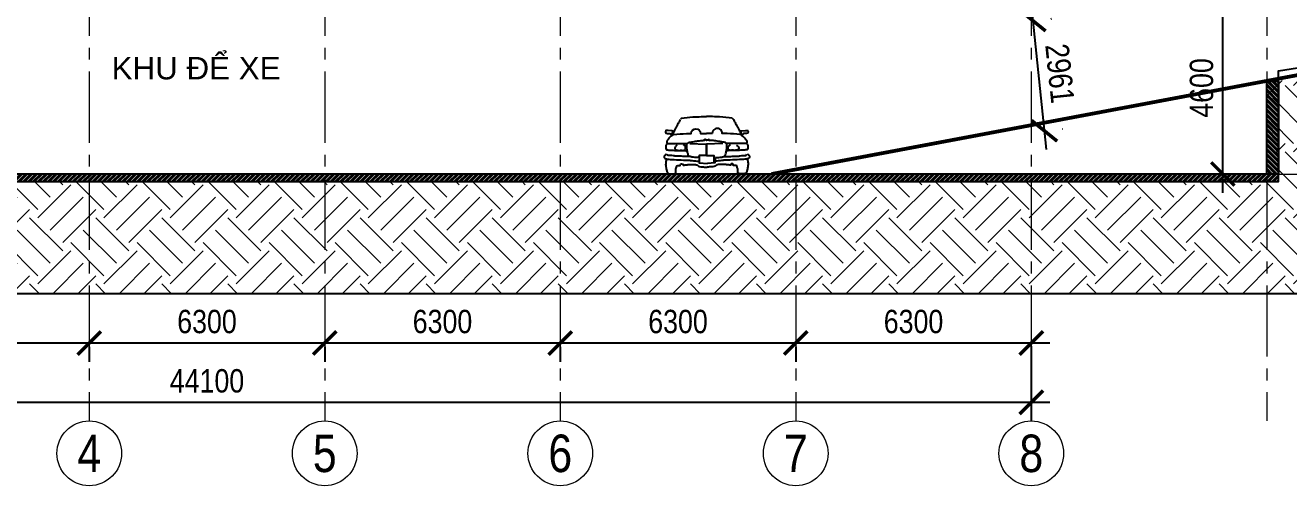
# Model space of a CAD drawing. Header units: millimetres. Extents: x -1030105 to 906887, y -616134 to 1220667.
# Drawn here: x 510429 to 544227, y -325215 to -312910 of the extents above; entities that cross this region are included whole.
import ezdxf
from ezdxf.enums import TextEntityAlignment as Align

# ---------------------------------------------------------------- set-up
doc = ezdxf.new("R2010")
doc.units = ezdxf.units.MM
doc.header["$MEASUREMENT"] = 0
doc.linetypes.add('LBC - BEACH CLUB - GRID$0$CENTER2', pattern=[28.575, 19.05, -3.175, 3.175, -3.175])
doc.layers.get('Defpoints').update_dxf_attribs({"color": 1})
for name, color, linetype, lineweight in [('A-Wall', 6, 'Continuous', 9), ('DA-CLNG-HATCH', 8, 'Continuous', 9), ('LBC - BEACH CLUB - GRID$0$DA-GRID-LINE', 9, 'LBC - BEACH CLUB - GRID$0$CENTER2', 9), ('LBC - MP - LANSCAPE$0$dt khu dat villa', 9, 'Continuous', 15)]:
    doc.layers.add(name, color=color, linetype=linetype, lineweight=lineweight)
for name, color, linetype in [('DA-ANNO-DIMS', 9, 'Continuous'), ('DIEN HOA', 111, 'Continuous'), ('K-DIM', 7, 'Continuous'), ('LBC - BEACH CLUB - COLUMN$0$DA-STRC-OTLN', 3, 'Continuous'), ('LBC - BEACH CLUB - COLUMN$0$DA-WALL-PATT', 8, 'Continuous'), ('XR-BC-Grid$0$LBC - BEACH CLUB - 240809 DG Rev$0$K-DIM', 7, 'Continuous')]:
    doc.layers.add(name, color=color, linetype=linetype)
doc.layers.add('Defpoint', color=7, linetype='Continuous', plot=False)
doc.styles.add('Dim-Text', font='ARIALN.TTF')
doc.styles.get("Standard").update_dxf_attribs({"font": 'arial.ttf'})
doc.styles.add('Xrefs-BZ-Hotel-Sections$0$GRID', font='ARIALN.TTF')
doc.dimstyles.new('DIM-250', dxfattribs={"dimscale": 25, "dimtxt": 25, "dimasz": 25, "dimexe": 20, "dimexo": 20, "dimgap": 10, "dimtad": 1, "dimdec": 0, "dimzin": 0, "dimdsep": 46, "dimtxsty": 'Dim-Text', "dimblk": 'ARCHTICK', "dimcen": 10, "dimdle": 20, "dimclrt": 11, "dimadec": 0, "dimazin": 0, "dimtfac": 1, "dimtdec": 0, "dimtofl": 0, "dimtmove": 0, "dimatfit": 3, "dimldrblk": 'User-R-Angle-1', "dimfxl": 1, "dimtolj": 1, "dimtzin": 0, "dimarcsym": 0})
pattern_1 = [(45, (-213.13, 103.76), (-66.29126, 66.29126), []), (45, (-168.935, 103.76), (-66.29126, 66.29126), [])]
pattern_2 = [(50, (-213.13, 103.76), (71.72602, -6.275213), [7.5, -82.5]), (355, (-213.13, 103.76), (-13.87513, 75.21921), [6, -66]), (100.45144, (-207.15, 103.24), (57.85088, 68.944), [6.37402, -70.11421]), (46.1842, (-213.13, 123.76), (106.72413, -16.55193), [11.25, -123.75]), (96.63564, (-204.24, 122.38), (93.4662, 97.41186), [9.56103, -105.17138]), (351.18416, (-213.13, 123.76), (93.4662, 97.41186), [9, -99]), (21, (-203.13, 118.76), (59.690705, -40.26189), [7.5, -82.5]), (326, (-203.13, 118.76), (24.33153, 72.515), [6, -66]), (71.45144, (-198.155, 115.405), (84.02224, 32.253115), [6.37402, -70.11421]), (37.5, (-213.13, 103.76), (1.215986, 33.289385), [0, -65.2, 0, -67, 0, -66.25]), (7.5, (-213.13, 103.76), (26.306954, 39.44117), [0, -38.2, 0, -63.7, 0, -25.25]), (327.5, (-235.43, 103.76), (53.382244, -2.255487), [0, -25, 0, -78, 0, -103.5]), (317.5, (-245.43, 103.76), (58.318617, 10.0105), [0, -32.5, 0, -51.8, 0, -73.5])]

# ---------------------------------------------------------------- blocks, each defined once
blk = doc.blocks.new('Xrefs-BZ-Hotel-Sections$0$GRID-NO')
at = {"color": 1, "linetype": 'Continuous'}
blk.add_circle((0, 0), 0.801, dxfattribs=at)
at = {"color": 11, "style": 'Xrefs-BZ-Hotel-Sections$0$GRID'}
blk.add_attdef('GRID', text='', height=1, dxfattribs=at).set_placement((0, 0), align=Align.MIDDLE_CENTER)
blk = doc.blocks.new('_ArchTick')
at = {"layer": 'DA-ANNO-DIMS', "color": 0, "const_width": 0.15}
blk.add_lwpolyline([(-0.5, -0.5), (0.5, 0.5)], dxfattribs=at)
blk = doc.blocks.new('*D1217')
at = {"layer": 'Defpoints', "color": 0, "transparency": 16777216}
for p in [(505840, -321000), (512140, -321000), (512140, -321400)]:
    blk.add_point(p, dxfattribs=at)
at = {"layer": 'XR-BC-Grid$0$LBC - BEACH CLUB - 240809 DG Rev$0$K-DIM', "color": 0, "lineweight": -2, "transparency": 16777216}
for p, q in [((505340, -321400), (512640, -321400)), ((505840, -321500), (505840, -321900)), ((512140, -321500), (512140, -321900))]:
    blk.add_line(p, q, dxfattribs=at)
at = {"layer": 'XR-BC-Grid$0$LBC - BEACH CLUB - 240809 DG Rev$0$K-DIM', "color": 0, "lineweight": -2, "transparency": 16777216, "xscale": 625, "yscale": 625, "zscale": 625, "rotation": 180}
blk.add_blockref('_ArchTick', (505840, -321400), dxfattribs=at)
at = {"layer": 'XR-BC-Grid$0$LBC - BEACH CLUB - 240809 DG Rev$0$K-DIM', "color": 0, "lineweight": -2, "transparency": 16777216, "xscale": 625, "yscale": 625, "zscale": 625}
blk.add_blockref('_ArchTick', (512140, -321400), dxfattribs=at)
at = {"layer": 'XR-BC-Grid$0$LBC - BEACH CLUB - 240809 DG Rev$0$K-DIM', "color": 11, "transparency": 16777216, "insert": (508990, -320831), "char_height": 625, "attachment_point": 5, "style": 'Dim-Text'}
blk.add_mtext('\\A1;6300', dxfattribs=at)
blk = doc.blocks.new('User-R-Angle-1')
at = {"color": 9}
blk.add_line((-1, 0), (0, 0), dxfattribs=at)
at = {"color": 3}
for q in [(-0.5, 0.5), (-0.5, -0.5)]:
    blk.add_line((0, 0), q, dxfattribs=at)
blk = doc.blocks.new('*D1218')
at = {"layer": 'Defpoints', "color": 0, "transparency": 16777216}
for p in [(512140, -321000), (518440, -321000), (518440, -321400)]:
    blk.add_point(p, dxfattribs=at)
at = {"layer": 'XR-BC-Grid$0$LBC - BEACH CLUB - 240809 DG Rev$0$K-DIM', "color": 0, "lineweight": -2, "transparency": 16777216}
for p, q in [((511640, -321400), (518940, -321400)), ((512140, -321500), (512140, -321900)), ((518440, -321500), (518440, -321900))]:
    blk.add_line(p, q, dxfattribs=at)
at = {"layer": 'XR-BC-Grid$0$LBC - BEACH CLUB - 240809 DG Rev$0$K-DIM', "color": 0, "lineweight": -2, "transparency": 16777216, "xscale": 625, "yscale": 625, "zscale": 625, "rotation": 180}
blk.add_blockref('_ArchTick', (512140, -321400), dxfattribs=at)
at = {"layer": 'XR-BC-Grid$0$LBC - BEACH CLUB - 240809 DG Rev$0$K-DIM', "color": 0, "lineweight": -2, "transparency": 16777216, "xscale": 625, "yscale": 625, "zscale": 625}
blk.add_blockref('_ArchTick', (518440, -321400), dxfattribs=at)
at = {"layer": 'XR-BC-Grid$0$LBC - BEACH CLUB - 240809 DG Rev$0$K-DIM', "color": 11, "transparency": 16777216, "insert": (515290, -320831), "char_height": 625, "attachment_point": 5, "style": 'Dim-Text'}
blk.add_mtext('\\A1;6300', dxfattribs=at)
blk = doc.blocks.new('*D1219')
at = {"layer": 'Defpoints', "color": 0, "transparency": 16777216}
for p in [(518440, -321000), (524740, -321000), (524740, -321400)]:
    blk.add_point(p, dxfattribs=at)
at = {"layer": 'XR-BC-Grid$0$LBC - BEACH CLUB - 240809 DG Rev$0$K-DIM', "color": 0, "lineweight": -2, "transparency": 16777216}
for p, q in [((517940, -321400), (525240, -321400)), ((518440, -321500), (518440, -321900)), ((524740, -321500), (524740, -321900))]:
    blk.add_line(p, q, dxfattribs=at)
at = {"layer": 'XR-BC-Grid$0$LBC - BEACH CLUB - 240809 DG Rev$0$K-DIM', "color": 0, "lineweight": -2, "transparency": 16777216, "xscale": 625, "yscale": 625, "zscale": 625, "rotation": 180}
blk.add_blockref('_ArchTick', (518440, -321400), dxfattribs=at)
at = {"layer": 'XR-BC-Grid$0$LBC - BEACH CLUB - 240809 DG Rev$0$K-DIM', "color": 0, "lineweight": -2, "transparency": 16777216, "xscale": 625, "yscale": 625, "zscale": 625}
blk.add_blockref('_ArchTick', (524740, -321400), dxfattribs=at)
at = {"layer": 'XR-BC-Grid$0$LBC - BEACH CLUB - 240809 DG Rev$0$K-DIM', "color": 11, "transparency": 16777216, "insert": (521590, -320831), "char_height": 625, "attachment_point": 5, "style": 'Dim-Text'}
blk.add_mtext('\\A1;6300', dxfattribs=at)
blk = doc.blocks.new('*D1220')
at = {"layer": 'Defpoints', "color": 0, "transparency": 16777216}
for p in [(524740, -321000), (531040, -321000), (531040, -321400)]:
    blk.add_point(p, dxfattribs=at)
at = {"layer": 'XR-BC-Grid$0$LBC - BEACH CLUB - 240809 DG Rev$0$K-DIM', "color": 0, "lineweight": -2, "transparency": 16777216}
for p, q in [((524240, -321400), (531540, -321400)), ((524740, -321500), (524740, -321900)), ((531040, -321500), (531040, -321900))]:
    blk.add_line(p, q, dxfattribs=at)
at = {"layer": 'XR-BC-Grid$0$LBC - BEACH CLUB - 240809 DG Rev$0$K-DIM', "color": 0, "lineweight": -2, "transparency": 16777216, "xscale": 625, "yscale": 625, "zscale": 625, "rotation": 180}
blk.add_blockref('_ArchTick', (524740, -321400), dxfattribs=at)
at = {"layer": 'XR-BC-Grid$0$LBC - BEACH CLUB - 240809 DG Rev$0$K-DIM', "color": 0, "lineweight": -2, "transparency": 16777216, "xscale": 625, "yscale": 625, "zscale": 625}
blk.add_blockref('_ArchTick', (531040, -321400), dxfattribs=at)
at = {"layer": 'XR-BC-Grid$0$LBC - BEACH CLUB - 240809 DG Rev$0$K-DIM', "color": 11, "transparency": 16777216, "insert": (527890, -320831), "char_height": 625, "attachment_point": 5, "style": 'Dim-Text'}
blk.add_mtext('\\A1;6300', dxfattribs=at)
blk = doc.blocks.new('*D1221')
at = {"layer": 'Defpoints', "color": 0, "transparency": 16777216}
for p in [(531040, -321000), (537340, -321000), (537340, -321400)]:
    blk.add_point(p, dxfattribs=at)
at = {"layer": 'XR-BC-Grid$0$LBC - BEACH CLUB - 240809 DG Rev$0$K-DIM', "color": 0, "lineweight": -2, "transparency": 16777216}
for p, q in [((530540, -321400), (537840, -321400)), ((531040, -321500), (531040, -321900)), ((537340, -321500), (537340, -321900))]:
    blk.add_line(p, q, dxfattribs=at)
at = {"layer": 'XR-BC-Grid$0$LBC - BEACH CLUB - 240809 DG Rev$0$K-DIM', "color": 0, "lineweight": -2, "transparency": 16777216, "xscale": 625, "yscale": 625, "zscale": 625, "rotation": 180}
blk.add_blockref('_ArchTick', (531040, -321400), dxfattribs=at)
at = {"layer": 'XR-BC-Grid$0$LBC - BEACH CLUB - 240809 DG Rev$0$K-DIM', "color": 0, "lineweight": -2, "transparency": 16777216, "xscale": 625, "yscale": 625, "zscale": 625}
blk.add_blockref('_ArchTick', (537340, -321400), dxfattribs=at)
at = {"layer": 'XR-BC-Grid$0$LBC - BEACH CLUB - 240809 DG Rev$0$K-DIM', "color": 11, "transparency": 16777216, "insert": (534190, -320831), "char_height": 625, "attachment_point": 5, "style": 'Dim-Text'}
blk.add_mtext('\\A1;6300', dxfattribs=at)
blk = doc.blocks.new('*D1222')
at = {"layer": 'Defpoints', "color": 0, "transparency": 16777216}
for p in [(493240, -320985), (537340, -320985), (537340, -322985)]:
    blk.add_point(p, dxfattribs=at)
at = {"layer": 'XR-BC-Grid$0$LBC - BEACH CLUB - 240809 DG Rev$0$K-DIM', "color": 0, "lineweight": -2, "transparency": 16777216}
for p, q in [((493240, -321485), (493240, -323485)), ((537340, -321485), (537340, -323485)), ((492740, -322985), (537840, -322985))]:
    blk.add_line(p, q, dxfattribs=at)
at = {"layer": 'XR-BC-Grid$0$LBC - BEACH CLUB - 240809 DG Rev$0$K-DIM', "color": 0, "lineweight": -2, "transparency": 16777216, "xscale": 625, "yscale": 625, "zscale": 625, "rotation": 180}
blk.add_blockref('_ArchTick', (493240, -322985), dxfattribs=at)
at = {"layer": 'XR-BC-Grid$0$LBC - BEACH CLUB - 240809 DG Rev$0$K-DIM', "color": 0, "lineweight": -2, "transparency": 16777216, "xscale": 625, "yscale": 625, "zscale": 625}
blk.add_blockref('_ArchTick', (537340, -322985), dxfattribs=at)
at = {"layer": 'XR-BC-Grid$0$LBC - BEACH CLUB - 240809 DG Rev$0$K-DIM', "color": 11, "transparency": 16777216, "insert": (515290, -322416), "char_height": 625, "attachment_point": 5, "style": 'Dim-Text'}
blk.add_mtext('\\A1;44100', dxfattribs=at)
blk = doc.blocks.new('*U1065')
at = {"layer": 'LBC - BEACH CLUB - COLUMN$0$DA-WALL-PATT'}
h = blk.add_hatch(dxfattribs=at)
h.set_pattern_fill('ANSI32', color=256, scale=250)
h.set_pattern_definition(pattern_1)
h.paths.add_polyline_path([(0, 0), (51115.065066, 0), (51115.065066, 200), (0, 200)])
h = blk.add_hatch(dxfattribs=at)
h.set_pattern_fill('AR-CONC', color=256, scale=10)
h.set_pattern_definition(pattern_2)
h.paths.add_polyline_path([(0, 0), (51115.065066, 0), (51115.065066, 200), (0, 200)])
at = {"layer": 'LBC - BEACH CLUB - COLUMN$0$DA-STRC-OTLN'}
blk.add_lwpolyline([(0, 0), (51115.065066, 0), (51115.065066, 200), (0, 200)], close=True, dxfattribs=at)
blk = doc.blocks.new('*D1213')
at = {"layer": 'Defpoints', "color": 0, "transparency": 16777216}
for p in [(542465, -312285), (542465, -312285), (542465, -316885)]:
    blk.add_point(p, dxfattribs=at)
at = {"layer": 'XR-BC-Grid$0$LBC - BEACH CLUB - 240809 DG Rev$0$K-DIM', "color": 0, "lineweight": -2, "transparency": 16777216}
blk.add_line((542465, -317385), (542465, -311785), dxfattribs=at)
at = {"layer": 'XR-BC-Grid$0$LBC - BEACH CLUB - 240809 DG Rev$0$K-DIM', "color": 0, "lineweight": -2, "transparency": 16777216, "xscale": 625, "yscale": 625, "zscale": 625}
for p, rotation in [((542465, -312285), 90), ((542465, -316885), 270)]:
    blk.add_blockref('_ArchTick', p, dxfattribs=dict(at, rotation=rotation))
at = {"layer": 'XR-BC-Grid$0$LBC - BEACH CLUB - 240809 DG Rev$0$K-DIM', "color": 11, "transparency": 16777216, "insert": (541896, -314585), "char_height": 625, "attachment_point": 5, "rotation": 90, "style": 'Dim-Text'}
blk.add_mtext('\\A1;4600', dxfattribs=at)
blk = doc.blocks.new('*U1232')
at = {"layer": 'LBC - BEACH CLUB - COLUMN$0$DA-WALL-PATT'}
h = blk.add_hatch(dxfattribs=at)
h.set_pattern_fill('ANSI32', color=256, scale=250)
h.set_pattern_definition(pattern_1)
h.paths.add_polyline_path([(0, 0), (314, 0), (314, 2484), (0, 2484)])
h = blk.add_hatch(dxfattribs=at)
h.set_pattern_fill('AR-CONC', color=256, scale=10)
h.set_pattern_definition(pattern_2)
h.paths.add_polyline_path([(0, 0), (314, 0), (314, 2484), (0, 2484)])
at = {"layer": 'LBC - BEACH CLUB - COLUMN$0$DA-STRC-OTLN'}
blk.add_lwpolyline([(0, 0), (314, 0), (314, 2484), (0, 2484)], close=True, dxfattribs=at)
blk = doc.blocks.new('AF6005')
for points in [[(-698, 1451, -0.000406), (-745, 1363, -0.00076), (-770, 1316, -0.00002), (-817, 1227, 0.000058), (-834, 1196, 0.001817), (-866, 1134, 0.00522), (-877, 1113, 0.040807), (-881, 1104, 0.008288), (-893, 1061, 0.016991), (-895, 1055, 0.006888), (-897, 1041)], [(-666, 1483, -0.010687), (-367, 1515, -0.018105), (-190, 1523, -0.001452), (0, 1524)], [(690, 1481, 0.012117), (351, 1517, 0.014188), (212, 1523, 0.00162), (0, 1524)], [(720, 1451, 0.000406), (767, 1363, 0.00076), (792, 1316, 0.00002), (840, 1227, -0.000058), (856, 1196, -0.001817), (889, 1134, -0.00522), (900, 1113, -0.040807), (903, 1104, -0.008288), (916, 1061, -0.016991), (917, 1055, -0.006888), (920, 1041)], [(-893, 1037, 0.056984), (-963, 989, 0.064981), (-1013, 933, 0.009633), (-1025, 915, -0.03096), (-1029, 909, -0.037419), (-1032, 906, 0.016931), (-1041, 898, 0.12397), (-1058, 867, 0.105747), (-1061, 826)], [(-873, 1050, -0.008067), (-533, 1073, -0.013703), (-410, 1077, -1), (-158, 1074, -0.000223), (0, 1072)], [(896, 1049, 0.008058), (556, 1073, 0.014664), (425, 1077, 1), (158, 1074, 0.000223), (0, 1072)], [(916, 1037, -0.056984), (986, 989, -0.064981), (1035, 933, -0.009633), (1047, 915, 0.03096), (1051, 909, 0.037419), (1055, 906, -0.016931), (1063, 898, -0.12397), (1081, 867, -0.105747), (1083, 826)], [(-1057, 806, 0.065845), (-1078, 774, 0.100568), (-1085, 750, 0.015685), (-1085, 727, 0.01515), (-1085, 702, 0.037643), (-1079, 658, 0.132965), (-1073, 647, 0.166568), (-1057, 638, 0.029749), (-957, 627, 0.001323), (-817, 620, 0.005958), (-786, 619, 0.001117), (-701, 617, 0.000704), (-567, 615, 0.00384), (-525, 614, 0.024512), (-519, 615, 0.173552), (-518, 615, 0.019195), (-515, 619)], [(-786, 762, 0.069278), (-812, 744, 0.080302), (-830, 722, 0.047715), (-843, 691, 0.097357), (-846, 674, 0.099629), (-840, 653, 0.151563), (-830, 643, 0.045963), (-815, 636, 0.03295), (-794, 631, 0.021283), (-744, 623, 0.042079), (-718, 623, 0.026732), (-704, 624, -0.020107), (-686, 627, -0.068819), (-658, 625, 0.055378), (-622, 623, 0.10725), (-585, 632, 0.158427), (-567, 650, 0.074843), (-561, 667, 0.047411), (-559, 694, 0.042579), (-562, 731, 0.181904), (-567, 738, 0.020803), (-572, 742, 0.006739), (-591, 754, 0.010475), (-603, 762, 0.009087), (-618, 770)], [(-471, 467, -0.018246), (-497, 546, -0.025499), (-507, 591, -0.003375), (-520, 668, -0.01299), (-523, 691, -0.030273), (-526, 751, -0.029245), (-524, 773, -0.049622), (-518, 795, -0.058414), (-515, 802, -0.045228), (-510, 808, -0.038801), (-498, 819, -0.029854), (-482, 829, -0.071104), (-470, 834, -0.017537), (-455, 838, -0.004766), (-425, 843, -0.003791), (-301, 864, -0.011121), (-237, 873, -0.006997), (-126, 885, -0.006318), (-50, 891, -1), (-57, 890, -1), (-5, 894, -0.002119), (10, 895)], [(494, 467, 0.016912), (517, 540, 0.03093), (530, 595, 0.003252), (542, 669, 0.013787), (545, 694, 0.025636), (548, 744, 0.045201), (545, 778, 0.035651), (541, 794, 0.058602), (538, 801, 0.053102), (531, 809, 0.043678), (518, 820, 0.024062), (506, 829, 0.078516), (492, 834, 0.017151), (478, 838, 0.005085), (445, 844, 0.003592), (328, 863, 0.013273), (252, 874, 0.006105), (155, 884, 0.00684), (72, 891, 1), (80, 890, 1), (36, 893, 0.003474), (10, 895)], [(1079, 806, -0.065845), (1100, 774, -0.100568), (1107, 750, -0.015685), (1108, 727, -0.01515), (1107, 702, -0.037643), (1101, 658, -0.132965), (1095, 647, -0.166568), (1079, 638, -0.029749), (979, 627, -0.001323), (839, 620, -0.005958), (808, 619, -0.001117), (723, 617, -0.000704), (589, 615, -0.00384), (548, 614, -0.024512), (541, 615, -0.173552), (541, 615, -0.019195), (537, 619)], [(808, 762, -0.069278), (835, 744, -0.080302), (852, 722, -0.047715), (866, 691, -0.097357), (868, 674, -0.099629), (862, 653, -0.151563), (852, 643, -0.045963), (837, 636, -0.03295), (816, 631, -0.021283), (766, 623, -0.042079), (740, 623, -0.026732), (727, 624, 0.020107), (708, 627, 0.068819), (680, 625, -0.055378), (645, 623, -0.10725), (608, 632, -0.158427), (589, 650, -0.074843), (583, 667, -0.047411), (581, 694, -0.042579), (584, 731, -0.181904), (589, 738, -0.020803), (595, 742, -0.006739), (613, 754, -0.010475), (626, 762, -0.009087), (641, 770)], [(-1085, 531, -0.029144), (-1092, 513, -0.035824), (-1101, 499, -0.066223), (-1117, 481, 0.090317), (-1128, 467, 0.128477), (-1133, 450, 0.114355), (-1128, 431, 0.082679), (-1119, 418, 0.075517), (-1105, 407, 0.059801), (-1064, 392, 0.04555), (-1009, 384, 0.003109), (-862, 375, 0.001838), (-614, 364, 0.001441), (-472, 358, -0.004216), (-423, 356, -0.023213), (-378, 351, 0.008882), (-260, 336, 0.011238), (-245, 334, 0.003654), (-200, 332)], [(-1071, 377, 0.043568), (-1090, 266, 0.049904), (-1089, 216, 0.011493), (-1069, 103, 0.023231), (-1062, 76, 0.021012), (-1048, 40, 0.042079), (-1040, 24, 0.092375), (-1028, 11, 0.074883), (-1009, 1, 0.073389), (-982, -4, 0.025905), (-886, -2, 0.015435), (-843, 2, 0.09974), (-833, 5, 0.144272), (-826, 13, 0.060775), (-818, 36, 0.085708), (-815, 81, -0.074538), (-814, 127, -0.049682), (-801, 171, 0.066952), (-794, 200, 0.138799), (-795, 210, -0.317141), (-794, 212, -0.057262), (-791, 213, -0.002575), (-699, 222, -1), (-619, 229, 0.001777), (-580, 232, 0.011094), (-547, 236, -0.005711), (-517, 240, -0.022011), (-480, 242, -0.004754), (-372, 244, -0.016551), (-316, 243, -0.014515), (-275, 240, -0.16264), (-232, 220, 0.147104), (-181, 192, 0.024523), (-113, 182, 0.017542), (19, 176, 0), (19, 176)], [(-212, 439, -0.030886), (-274, 430, -0.058532), (-308, 431, -0.003606), (-378, 443, -0.010264), (-403, 447, -0.015878), (-438, 456, 0.033086), (-455, 459, 0.054065), (-490, 460, -0.030911), (-551, 459, -0.003944), (-629, 463, 0.00423), (-702, 467, 0.008884), (-782, 469, -0.011796), (-842, 471, -0.025967), (-879, 475, 0.011048), (-965, 487, 0.035005), (-1006, 489, -0.047165), (-1037, 491, -0.19929), (-1045, 496, -0.069922), (-1057, 519)], [(1096, 376, -0.03674), (1113, 283, -0.068777), (1111, 214, -0.011176), (1092, 104, -0.025263), (1084, 74, -0.020633), (1070, 39, -0.038515), (1063, 25, -0.095201), (1050, 11, -0.074086), (1032, 1, -0.080239), (1002, -4, -0.0227), (918, -3, -0.01897), (864, 2, -0.091395), (856, 5, -0.156701), (848, 13, -0.058699), (840, 36, -0.082098), (838, 80, 0.078341), (836, 128, 0.043088), (825, 166, -0.078922), (816, 200, -0.122231), (817, 209, 0.708113), (816, 212, 0.053827), (813, 213, 0.00255), (722, 222, 1), (642, 229, -0.001775), (603, 232, -0.011083), (570, 236, 0.006182), (537, 240, 0.020609), (503, 242, 0.005136), (387, 244, 0.013538), (341, 243, 0.015015), (298, 240, 0.169001), (254, 219, -0.142278), (204, 193, -0.026655), (131, 182, -0.018197), (35, 176, -0.001021), (19, 176)], [(1107, 531, 0.029144), (1115, 513, 0.035824), (1123, 499, 0.066223), (1139, 481, -0.090317), (1151, 467, -0.128477), (1155, 450, -0.114355), (1151, 431, -0.082679), (1141, 418, -0.075517), (1127, 407, -0.059801), (1087, 392, -0.04555), (1031, 384, -0.003109), (885, 375, -0.001838), (637, 364, -0.001441), (494, 358, 0.004216), (445, 356, 0.023213), (400, 351, -0.008882), (282, 336, -0.011238), (267, 334, -0.003654), (222, 332)], [(234, 439, 0.030886), (297, 430, 0.058532), (330, 431, 0.003606), (401, 443, 0.010264), (426, 447, 0.015878), (460, 456, -0.033086), (477, 459, -0.054065), (512, 460, 0.030911), (573, 459, 0.003944), (651, 463, -0.00423), (724, 467, -0.008884), (804, 469, 0.011796), (864, 471, 0.025967), (901, 475, -0.011048), (987, 487, -0.035005), (1029, 489, 0.047165), (1059, 491, 0.19929), (1067, 496, 0.069922), (1079, 519)]]:
    blk.add_lwpolyline(points, format="xyb")
for points in [[(-666, 1483), (-696, 1453)], [(690, 1481), (721, 1449)], [(-913, 1053), (-897, 1113), (-897, 1140), (-925, 1148), (-1025, 1153), (-1084, 1149), (-1093, 1113), (-1089, 1081), (-1052, 1069), (-981, 1069), (-958, 1061), (-929, 1037)], [(936, 1053), (919, 1114), (919, 1141), (946, 1148), (1047, 1153), (1105, 1149), (1113, 1115), (1110, 1083), (1068, 1069), (1003, 1069), (980, 1061), (951, 1037)], [(-1057, 805), (-852, 802), (-586, 802), (-522, 802), (-518, 795)], [(-443, 809), (-5, 786), (-5, 485), (-195, 485), (-195, 275)], [(443, 809), (5, 786), (5, 485), (195, 485), (195, 275)], [(1079, 805), (881, 802), (609, 802), (545, 802), (541, 794)], [(238, 431), (226, 286), (29, 268)], [(-195, 288), (29, 268)]]:
    blk.add_lwpolyline(points)
blk = doc.blocks.new('*D1233')
at = {"layer": 'Defpoints', "color": 0, "transparency": 16777216}
for p in [(537370, -312785), (537678, -315730), (537689, -315729)]:
    blk.add_point(p, dxfattribs=at)
at = {"layer": 'K-DIM', "color": 0, "lineweight": -2, "transparency": 16777216}
for p, q in [((537328, -312287), (537741, -316227)), ((537867, -312733), (537878, -312732)), ((538175, -315678), (538186, -315677))]:
    blk.add_line(p, q, dxfattribs=at)
at = {"layer": 'K-DIM', "color": 0, "lineweight": -2, "transparency": 16777216, "xscale": 625, "yscale": 625, "zscale": 625}
for p, rotation in [((537380, -312784), 95.97203284954963), ((537689, -315729), 275.9720328495496)]:
    blk.add_blockref('_ArchTick', p, dxfattribs=dict(at, rotation=rotation))
at = {"layer": 'K-DIM', "color": 11, "transparency": 16777216, "insert": (538101, -314197), "char_height": 625, "attachment_point": 5, "rotation": 275.972, "style": 'Dim-Text'}
blk.add_mtext('\\A1;2961', dxfattribs=at)

msp = doc.modelspace()

# ---------------------------------------------------------------- hatches: boundary and pattern name
at = {"layer": 'DA-CLNG-HATCH', "lineweight": 5, "transparency": 33554534}
h = msp.add_hatch(dxfattribs=at)
h.set_pattern_fill('EARTH', color=256, scale=5000, angle=135)
h.set_pattern_definition([(135, (21689276.5, 3062797), (-1767.76695, 1e-13), [1250, -1250]), (135, (21688945, 3062465.5), (-1767.76695, 1e-13), [1250, -1250]), (135, (21688613.6, 3062134.1), (-1767.76695, 1e-13), [1250, -1250]), (225, (21688392.6, 3062134.1), (-3e-13, -1767.76695), [1250, -1250]), (225, (21688061.2, 3062465.5), (-3e-13, -1767.76695), [1250, -1250]), (225, (21687729.7, 3062797), (-3e-13, -1767.76695), [1250, -1250])])
h.paths.add_polyline_path([(552480, -313294.268), (550330.078, -313214.366), (543640, -314458.627), (543955, -317085), (492840, -317085), (492840, -313084.5), (482660, -313084.5), (482660, -320085), (552474.148, -320085)])

# ---------------------------------------------------------------- linework, layer by layer
at = {"layer": 'A-Wall', "const_width": 100}
msp.add_lwpolyline([(530388.193, -316885), (550620.416, -313084.531), (557233.433, -313485)], dxfattribs=at)
at = {"layer": 'Defpoint'}
msp.add_lwpolyline([(482660, -312784.5), (492840, -312784.5), (492840, -317085), (543955, -317085), (543955, -314124.079), (550515.488, -313089), (550515.488, -313089), (552480, -313194.268), (552474.148, -320085), (482660, -320085)], close=True, dxfattribs=at)
at = {"layer": 'LBC - BEACH CLUB - GRID$0$DA-GRID-LINE', "ltscale": 100}
for p, q in [((512140, -291285), (512140, -323485)), ((518440, -291285), (518440, -323485)), ((524740, -291285), (524740, -323485)), ((531040, -291285), (531040, -323485)), ((537340, -291285), (537340, -323485)), ((543640, -291285), (543640, -323485)), ((475395, -316885), (553465, -316885))]:
    msp.add_line(p, q, dxfattribs=at)

# ---------------------------------------------------------------- block references
at = {"xscale": -1}
msp.add_blockref('*U1232', (543955, -316885), dxfattribs=at)
at = {"rotation": 180}
msp.add_blockref('*U1065', (543955, -316885), dxfattribs=at)
at = {"layer": 'DIEN HOA', "xscale": 1.000085740187616, "yscale": 1.000085740187616, "zscale": 1.000085740187616}
msp.add_blockref('AF6005', (528650, -316875), dxfattribs=at)
at = {"layer": 'LBC - BEACH CLUB - GRID$0$DA-GRID-LINE'}
ref = msp.add_blockref('Xrefs-BZ-Hotel-Sections$0$GRID-NO', (512140, -324350), dxfattribs=dict(at, xscale=1080, yscale=1080, zscale=1080))
ref.add_attrib('GRID', '4', dxfattribs={"layer": '0', "color": 11, "height": 1000, "style": 'Xrefs-BZ-Hotel-Sections$0$GRID'}).set_placement((512140, -324350), align=Align.MIDDLE_CENTER)
ref = msp.add_blockref('Xrefs-BZ-Hotel-Sections$0$GRID-NO', (518440, -324350), dxfattribs=dict(at, xscale=1080, yscale=1080, zscale=1080))
ref.add_attrib('GRID', '5', dxfattribs={"layer": '0', "color": 11, "height": 1000, "style": 'Xrefs-BZ-Hotel-Sections$0$GRID'}).set_placement((518440, -324350), align=Align.MIDDLE_CENTER)
ref = msp.add_blockref('Xrefs-BZ-Hotel-Sections$0$GRID-NO', (524740, -324350), dxfattribs=dict(at, xscale=1080, yscale=1080, zscale=1080))
ref.add_attrib('GRID', '6', dxfattribs={"layer": '0', "color": 11, "height": 1000, "style": 'Xrefs-BZ-Hotel-Sections$0$GRID'}).set_placement((524740, -324350), align=Align.MIDDLE_CENTER)
ref = msp.add_blockref('Xrefs-BZ-Hotel-Sections$0$GRID-NO', (531040, -324350), dxfattribs=dict(at, xscale=1080, yscale=1080, zscale=1080))
ref.add_attrib('GRID', '7', dxfattribs={"layer": '0', "color": 11, "height": 1000, "style": 'Xrefs-BZ-Hotel-Sections$0$GRID'}).set_placement((531040, -324350), align=Align.MIDDLE_CENTER)
ref = msp.add_blockref('Xrefs-BZ-Hotel-Sections$0$GRID-NO', (537340, -324350), dxfattribs=dict(at, xscale=1080, yscale=1080, zscale=1080))
ref.add_attrib('GRID', '8', dxfattribs={"layer": '0', "color": 11, "height": 1000, "style": 'Xrefs-BZ-Hotel-Sections$0$GRID'}).set_placement((537340, -324350), align=Align.MIDDLE_CENTER)

# ---------------------------------------------------------------- texts
at = {"layer": 'LBC - MP - LANSCAPE$0$dt khu dat villa', "color": 1}
msp.add_text('KHU ĐỂ XE', height=600, dxfattribs=at).set_placement((512740, -314355))

# ---------------------------------------------------------------- dimensions: what is measured, and where the dimension line sits
at = {"layer": 'K-DIM'}
dim = msp.add_aligned_dim(p1=(537370, -312785), p2=(537678.119, -315730.389), distance=10.526, dimstyle='DIM-250', dxfattribs=at)
dim.commit()
dim.dimension.update_dxf_attribs({"geometry": '*D1233', "text_midpoint": (538100.548, -314197.388)})
at = {"layer": 'XR-BC-Grid$0$LBC - BEACH CLUB - 240809 DG Rev$0$K-DIM'}
dim = msp.add_linear_dim(base=(542465, -312285), p1=(542465, -316885), p2=(542465, -312285), angle=90, dimstyle='DIM-250', dxfattribs=at)
dim.commit()
dim.dimension.update_dxf_attribs({"geometry": '*D1213', "text_midpoint": (541895.892, -314585)})
for base, p1, p2, picture, middle in [((512140, -321400), (505840, -321000), (512140, -321000), '*D1217', (508990, -320830.892)), ((518440, -321400), (512140, -321000), (518440, -321000), '*D1218', (515290, -320830.892)), ((524740, -321400), (518440, -321000), (524740, -321000), '*D1219', (521590, -320830.892)), ((531040, -321400), (524740, -321000), (531040, -321000), '*D1220', (527890, -320830.892)), ((537340, -321400), (531040, -321000), (537340, -321000), '*D1221', (534190, -320830.892)), ((537340, -322985), (493240, -320985), (537340, -320985), '*D1222', (515290, -322415.892))]:
    dim = msp.add_linear_dim(base=base, p1=p1, p2=p2, dimstyle='DIM-250', dxfattribs=at)
    dim.commit()
    dim.dimension.update_dxf_attribs({"geometry": picture, "text_midpoint": middle})

doc.saveas('drawing.dxf')
